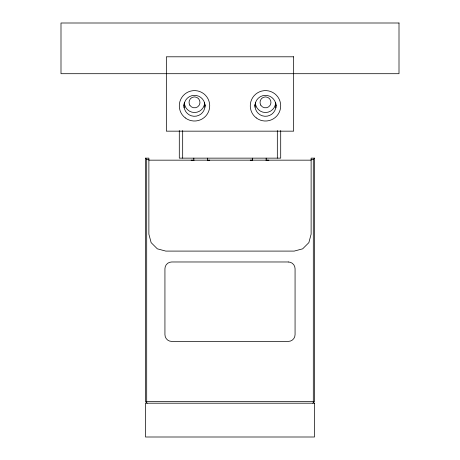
<?xml version="1.0" encoding="UTF-8"?>
<svg xmlns="http://www.w3.org/2000/svg" width="460" height="460" viewBox="0 0 460 460"><rect width="100%" height="100%" fill="white"/><g stroke="black" fill="none" stroke-linecap="round" stroke-linejoin="round"><path stroke-width="0.69" d="M184.029 105.811L184.04 105.369M255.012 105.811L255.024 105.369M313.904 402.109L313.306 401.511L313.306 159.338L314.502 158.142L311.121 158.142L311.121 234.192L308.861 242.644L302.674 248.831L294.222 251.091L165.778 251.091L157.326 248.831L151.139 242.644L148.879 234.192L148.879 158.142L145.498 158.142L145.498 401.511L147.188 403.202M146.096 402.109L146.694 401.511L313.306 401.511M312.811 403.202L314.502 401.511L314.502 158.142M145.498 158.142L146.694 159.338L148.879 159.338M311.121 159.338L313.306 159.338M148.879 160.166L252.563 160.166M266.012 160.166L311.121 160.166M193.988 160.281L191.13 160.166M207.575 160.281L209.72 160.166M275.96 105.369L275.971 105.811A10.476 10.476 0 0 1 260.251 114.885A10.476 10.476 0 0 1 260.251 96.738A10.476 10.476 0 0 1 275.971 105.811M204.976 105.369L204.987 105.811A10.476 10.476 0 0 1 189.267 114.885A10.476 10.476 0 0 1 189.267 96.738A10.476 10.476 0 0 1 204.987 105.811M280.703 130.548L280.703 158.142L179.296 158.142L179.296 130.548M277.322 130.548L277.322 158.142M275.971 103.701L275.971 107.927M268.87 160.166L250.28 160.166M266.167 158.142L266.167 160.275M255.012 104.403L255.012 107.22M252.649 158.142L252.649 160.275M207.351 158.142L207.351 160.275M204.987 104.403L204.987 107.22M193.833 158.142L193.833 160.275M184.029 103.701L184.029 107.927M182.677 130.548L182.677 158.142M146.694 159.338L146.694 401.511M275.632 102.367A10.143 10.143 0 0 1 265.489 112.51A10.143 10.143 0 0 1 255.352 102.367M204.648 102.367A10.143 10.143 0 0 1 194.511 112.51A10.143 10.143 0 0 1 184.368 102.367M399.004 23L60.996 23L60.996 73.703L399.004 73.703L399.004 23M293.658 56.798L166.342 56.798L166.342 131.163L293.658 131.163L293.658 56.798M288.305 261.976L171.695 261.976A6.762 6.762 0 0 0 164.933 268.738L164.933 334.65A6.762 6.762 0 0 0 171.695 341.412L288.305 341.412A6.762 6.762 0 0 0 295.067 334.65L295.067 268.738A6.762 6.762 0 0 0 288.305 261.976M314.502 403.202L145.498 403.202L145.498 437L314.502 437L314.502 403.202M260.745 105.11A5.48 5.48 0 0 0 270.238 105.11A5.48 5.48 0 0 0 265.489 96.887A5.48 5.48 0 0 0 260.745 105.11M189.761 105.11A5.48 5.48 0 0 0 199.255 105.11A5.48 5.48 0 0 0 194.511 96.887A5.48 5.48 0 0 0 189.761 105.11M256.272 117.915A15.209 15.209 0 0 0 280.577 107.743A15.209 15.209 0 0 0 259.618 91.781A15.209 15.209 0 0 0 256.272 117.915M185.294 117.915A15.209 15.209 0 0 0 209.593 107.743A15.209 15.209 0 0 0 188.64 91.781A15.209 15.209 0 0 0 185.294 117.915"/></g></svg>
